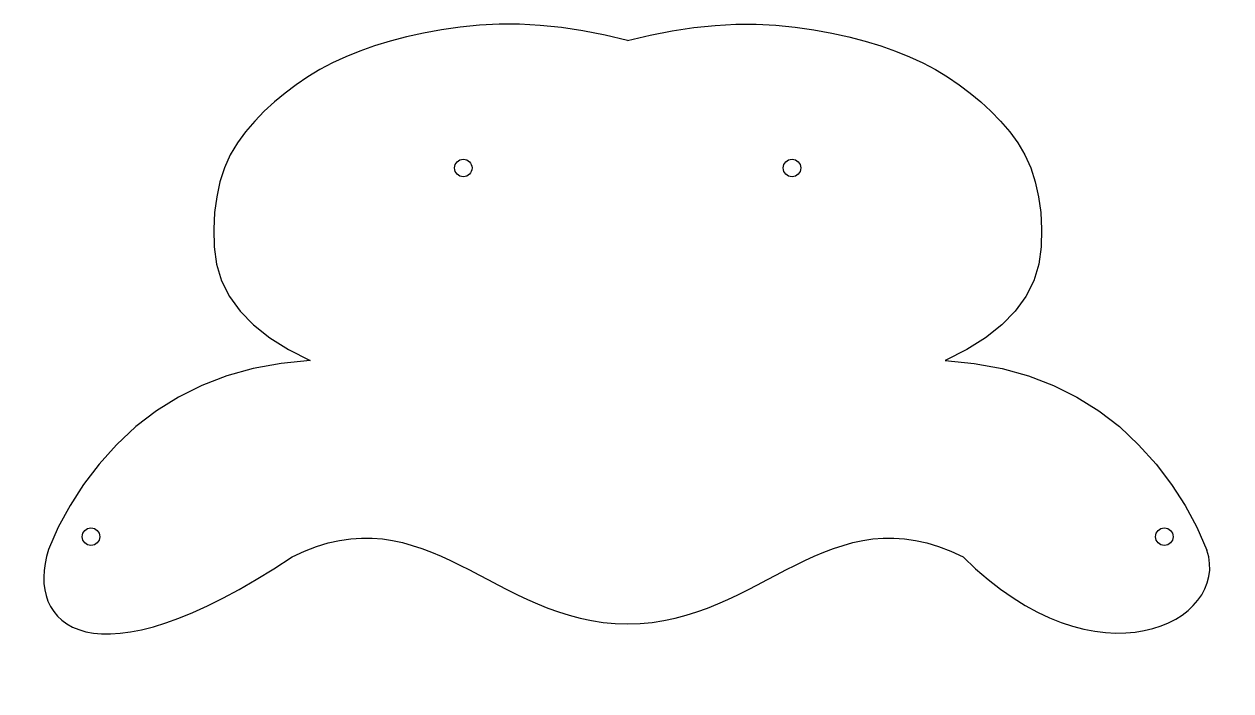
# Model space of a CAD drawing. Header units: millimetres. Extents: x -90 to 90, y 100 to 199.
import ezdxf

# ---------------------------------------------------------------- set-up
doc = ezdxf.new("R2010")
doc.units = ezdxf.units.MM
doc.layers.add('Sketch003', color=7, linetype='CONTINUOUS')

msp = doc.modelspace()

# ---------------------------------------------------------------- linework, layer by layer
at = {"layer": 'Sketch003'}
for p, q in [((-30.422925, 198.125532), (-32.976254, 197.56667)), ((-27.753651, 198.610932), (-30.422925, 198.125532)), ((-24.968433, 199.022869), (-27.753651, 198.610932)), ((-22.09051, 199.319567), (-24.968433, 199.022869)), ((-19.143121, 199.459249), (-22.09051, 199.319567)), ((-16.126266, 199.441915), (-19.143121, 199.459249)), ((-13.039945, 199.267564), (-16.126266, 199.441915)), ((-9.884157, 198.936198), (-13.039945, 199.267564)), ((-6.658904, 198.447814), (-9.884157, 198.936198)), ((-3.364185, 197.802415), (-6.658904, 198.447814)), ((3.364185, 197.802415), (6.658904, 198.447814)), ((6.658904, 198.447814), (9.884157, 198.936198)), ((9.884157, 198.936198), (13.039945, 199.267564)), ((13.039945, 199.267564), (16.126266, 199.441915)), ((16.126266, 199.441915), (19.143121, 199.459249)), ((19.143121, 199.459249), (22.09051, 199.319567)), ((22.09051, 199.319567), (24.968433, 199.022869)), ((24.968433, 199.022869), (27.753651, 198.610932)), ((27.753651, 198.610932), (30.422925, 198.125532)), ((30.422925, 198.125532), (32.976254, 197.56667)), ((-37.735078, 196.228561), (-39.940574, 195.449313)), ((-35.413638, 196.934347), (-37.735078, 196.228561)), ((-32.976254, 197.56667), (-35.413638, 196.934347)), ((0, 197), (-3.364185, 197.802415)), ((0, 197), (3.364185, 197.802415)), ((32.976254, 197.56667), (35.413638, 196.934347)), ((35.413638, 196.934347), (37.735078, 196.228561)), ((37.735078, 196.228561), (39.940574, 195.449313)), ((-42.030125, 194.596603), (-44.003732, 193.670431)), ((-39.940574, 195.449313), (-42.030125, 194.596603)), ((39.940574, 195.449313), (42.030125, 194.596603)), ((42.030125, 194.596603), (44.003732, 193.670431)), ((-45.88222, 192.667623), (-47.686415, 191.585006)), ((-44.003732, 193.670431), (-45.88222, 192.667623)), ((44.003732, 193.670431), (45.88222, 192.667623)), ((45.88222, 192.667623), (47.686415, 191.585006)), ((-47.686415, 191.585006), (-49.416318, 190.42258)), ((47.686415, 191.585006), (49.416318, 190.42258)), ((-51.071927, 189.180345), (-52.653243, 187.8583)), ((-49.416318, 190.42258), (-51.071927, 189.180345)), ((49.416318, 190.42258), (51.071927, 189.180345)), ((51.071927, 189.180345), (52.653243, 187.8583)), ((-52.653243, 187.8583), (-54.160267, 186.456446)), ((52.653243, 187.8583), (54.160267, 186.456446)), ((-54.160267, 186.456446), (-55.592997, 184.974783)), ((54.160267, 186.456446), (55.592997, 184.974783)), ((-55.592997, 184.974783), (-56.951435, 183.413311)), ((55.592997, 184.974783), (56.951435, 183.413311)), ((-58.180911, 181.744074), (-59.226758, 179.939114)), ((-56.951435, 183.413311), (-58.180911, 181.744074)), ((56.951435, 183.413311), (58.180911, 181.744074)), ((58.180911, 181.744074), (59.226758, 179.939114)), ((-59.226758, 179.939114), (-60.088974, 177.998433)), ((59.226758, 179.939114), (60.088974, 177.998433)), ((-60.088974, 177.998433), (-60.767561, 175.922031)), ((60.088974, 177.998433), (60.767561, 175.922031)), ((-60.767561, 175.922031), (-61.262518, 173.709907)), ((60.767561, 175.922031), (61.262518, 173.709907)), ((-61.262518, 173.709907), (-61.573845, 171.362061)), ((61.262518, 173.709907), (61.573845, 171.362061)), ((-61.573845, 171.362061), (-61.701542, 168.878493)), ((61.573845, 171.362061), (61.701542, 168.878493)), ((-61.701542, 168.878493), (-61.64561, 166.259204)), ((61.701542, 168.878493), (61.64561, 166.259204)), ((-61.64561, 166.259204), (-61.292345, 163.64282)), ((61.64561, 166.259204), (61.292345, 163.64282)), ((-61.292345, 163.64282), (-60.528046, 161.167968)), ((61.292345, 163.64282), (60.528046, 161.167968)), ((-60.528046, 161.167968), (-59.352713, 158.834648)), ((60.528046, 161.167968), (59.352713, 158.834648)), ((-59.352713, 158.834648), (-57.766346, 156.64286)), ((59.352713, 158.834648), (57.766346, 156.64286)), ((-57.766346, 156.64286), (-55.768945, 154.592604)), ((57.766346, 156.64286), (55.768945, 154.592604)), ((-55.768945, 154.592604), (-53.36051, 152.683879)), ((55.768945, 154.592604), (53.36051, 152.683879)), ((-53.36051, 152.683879), (-50.54104, 150.916687)), ((53.36051, 152.683879), (50.54104, 150.916687)), ((-50.54104, 150.916687), (-47.310536, 149.291026)), ((50.54104, 150.916687), (47.310536, 149.291026)), ((-55.817313, 148.069002), (-59.747747, 146.978189)), ((-51.671575, 148.839948), (-55.817313, 148.069002)), ((-47.310536, 149.291026), (-51.671575, 148.839948)), ((47.310536, 149.291026), (51.671575, 148.839948)), ((51.671575, 148.839948), (55.817313, 148.069002)), ((55.817313, 148.069002), (59.747747, 146.978189)), ((-59.747747, 146.978189), (-63.46288, 145.567508)), ((59.747747, 146.978189), (63.46288, 145.567508)), ((-63.46288, 145.567508), (-66.96271, 143.83696)), ((63.46288, 145.567508), (66.96271, 143.83696)), ((-66.96271, 143.83696), (-70.247239, 141.786545)), ((66.96271, 143.83696), (70.247239, 141.786545)), ((-70.247239, 141.786545), (-73.316465, 139.416262)), ((70.247239, 141.786545), (73.316465, 139.416262)), ((-73.316465, 139.416262), (-76.170388, 136.726112)), ((73.316465, 139.416262), (76.170388, 136.726112)), ((-76.170388, 136.726112), (-78.773884, 133.819762)), ((76.170388, 136.726112), (78.773884, 133.819762)), ((-78.773884, 133.819762), (-81.091826, 130.800882)), ((78.773884, 133.819762), (81.091826, 130.800882)), ((-81.091826, 130.800882), (-83.124213, 127.669471)), ((81.091826, 130.800882), (83.124213, 127.669471)), ((-83.124213, 127.669471), (-84.871046, 124.425529)), ((83.124213, 127.669471), (84.871046, 124.425529)), ((-84.871046, 124.425529), (-86.3323, 121.069)), ((84.871046, 124.425529), (86.359772, 121))]:
    msp.add_line(p, q, dxfattribs=at)
for centre in [(-24.5, 178), (24.5, 178), (-80, 123), (80, 123)]:
    msp.add_circle(centre, 1.3, dxfattribs=at)
msp.add_open_spline([(-86.3323, 121.069), (-89.96285, 109.859299), (-80, 100), (-50, 120), (-30, 130), (-20, 110), (0, 110), (20, 110), (30, 130), (50, 120), (70, 100), (89.919237, 110.290314), (86.359772, 121)], degree=3, knots=[0, 0, 0, 0, 0.25, 0.25, 0.25, 0.5, 0.5, 0.5, 0.75, 0.75, 0.75, 1, 1, 1, 1], dxfattribs=at)

doc.saveas('drawing.dxf')
